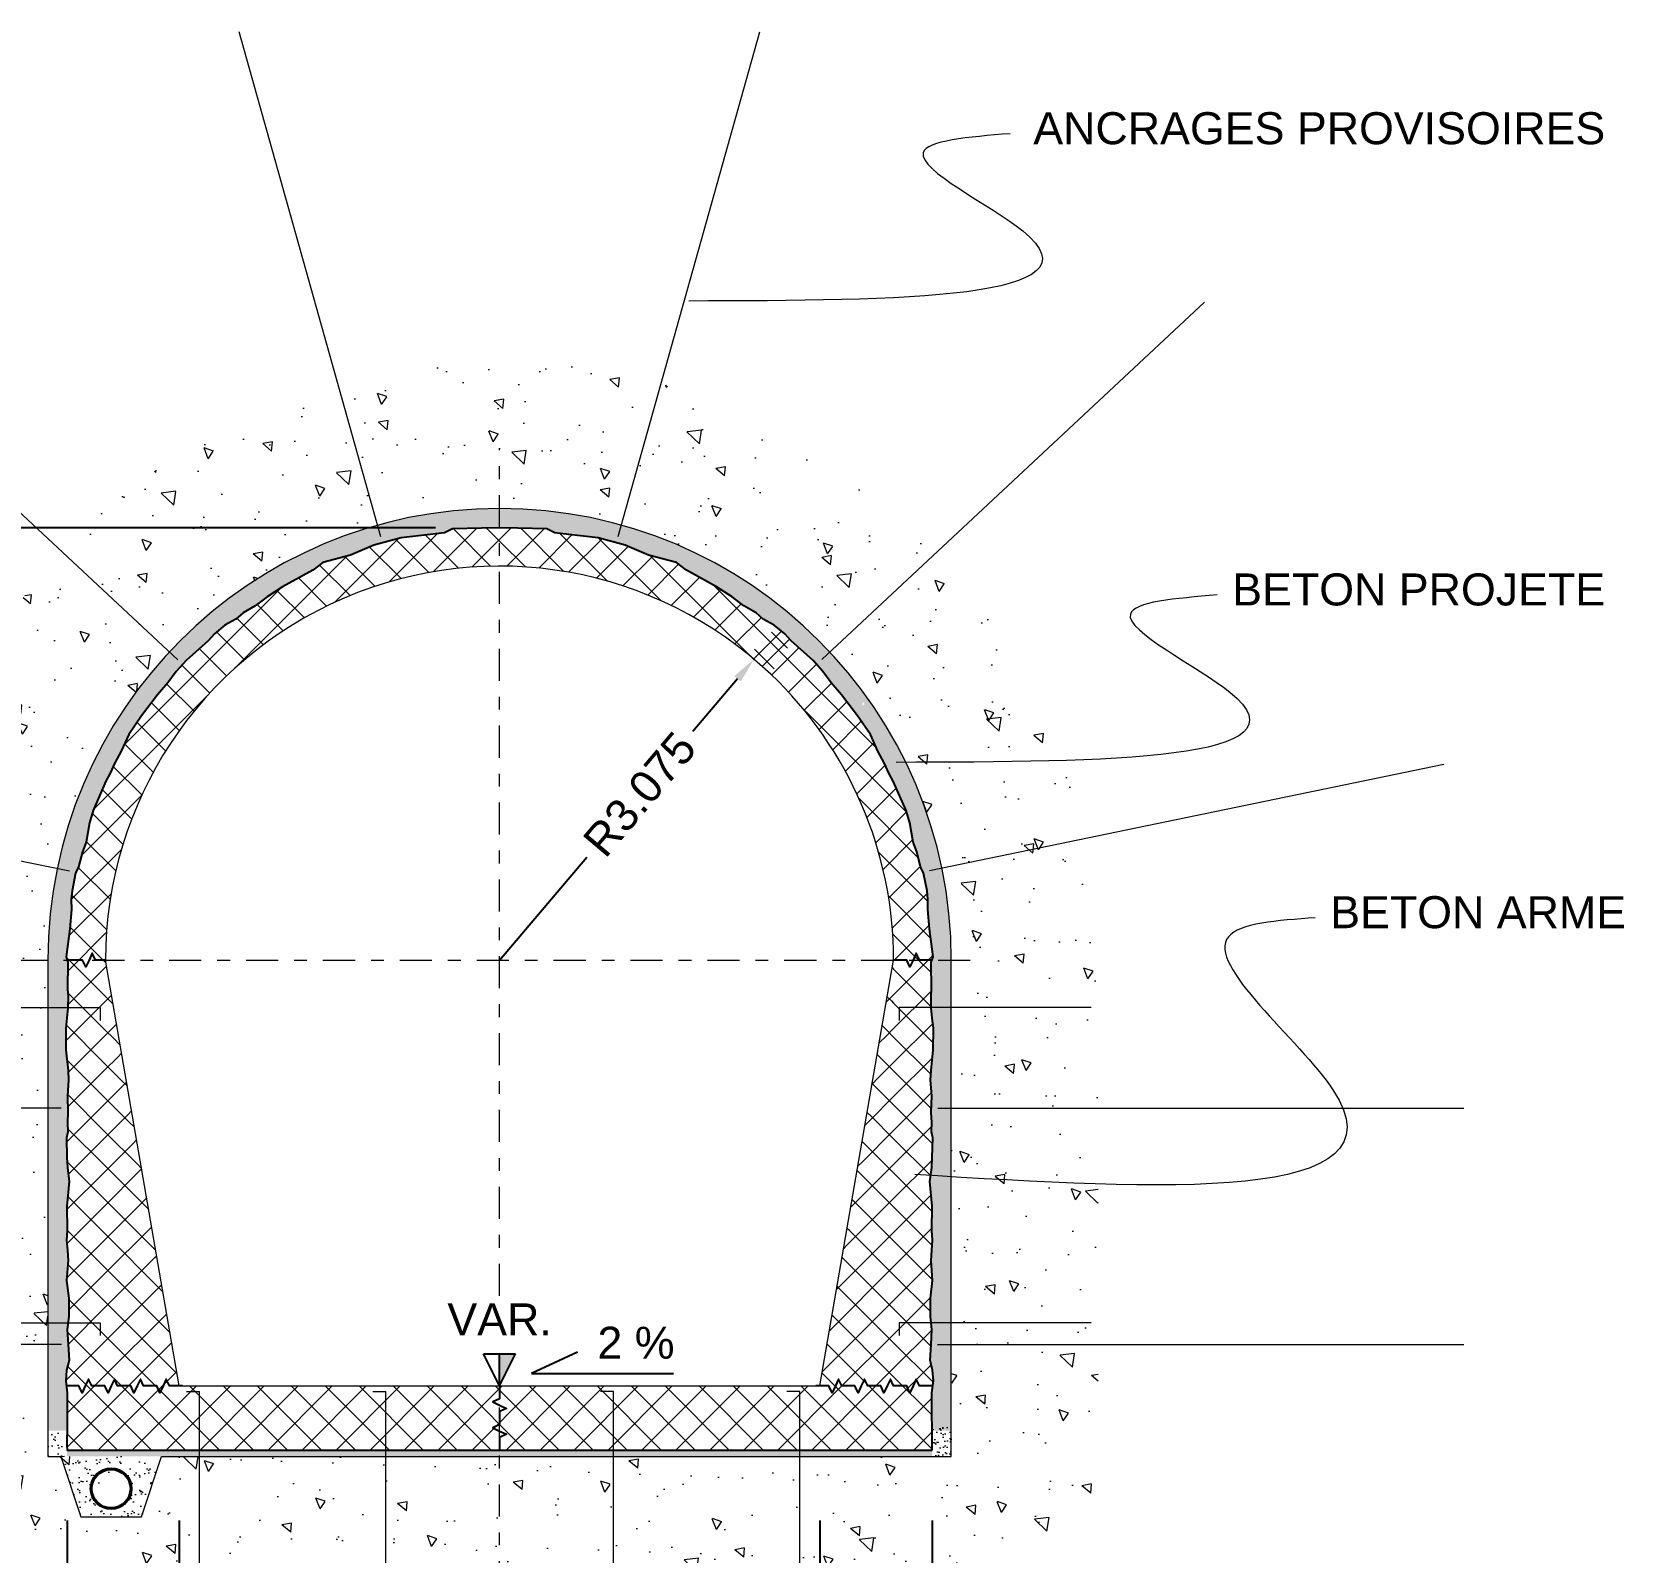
# Model space of a CAD drawing. Header units: millimetres. Extents: x -435 to 63517, y -392 to 109139.
# Drawn here: x 189.35 to 201.77, y 97.54 to 109.41 of the extents above; entities that cross this region are included whole.
import ezdxf
from ezdxf.enums import TextEntityAlignment as Align

# ---------------------------------------------------------------- set-up
doc = ezdxf.new("R2010")
doc.units = ezdxf.units.MM
doc.linetypes.add('TRATTOPUNTO2', pattern=[0.5, 0.25, -0.125, 0, -0.125])
for name, color, linetype in [('coordinate', 2, 'Continuous'), ('DIME', 6, 'Continuous'), ('LIN010CO', 2, 'Continuous'), ('LIN018CO', 6, 'Continuous'), ('LIN035CO', 1, 'Continuous'), ('LIN050CO', 3, 'Continuous'), ('TEXT035', 1, 'Continuous')]:
    doc.layers.add(name, color=color, linetype=linetype)
doc.styles.add('ARIAL', font='arial.ttf')
doc.linetypes.add('ROCK', pattern='A,0.25,-0.18,["<",Standard,S=0.18,R=90,X=0,Y=-0.09],0,["-",Standard,S=0.18,R=45,X=-0.111213,Y=-0.238491],0.25', length=0.68)
doc.dimstyles.new('100', dxfattribs={"dimtxt": 0.25, "dimasz": 0.2, "dimexe": 0, "dimexo": 0.5, "dimgap": 0.1, "dimtad": 1, "dimzin": 4, "dimdsep": 46, "dimtxsty": 'ARIAL', "dimblk1": 'LINE', "dimblk2": 'LINE', "dimsah": 1, "dimcen": 2.5, "dimclrd": 256, "dimclre": 256, "dimclrt": 1, "dimadec": 0, "dimazin": 0, "dimtfac": 1, "dimtmove": 2, "dimatfit": 3, "dimldrblk": 'LINE', "dimfxl": 1, "dimtvp": 1, "dimtolj": 1, "dimtzin": 0, "dimarcsym": 0})
pattern_1 = [(37.5, (-12468.80177, -21612.66032), (-0.00251973432, 0.07707295076), [0, -0.0608, 0, -0.068, 0, -0.065]), (7.5, (-12468.80177, -21612.66032), (0.0707910682, 0.1128858426), [0, -0.0328, 0, -0.0548, 0, -0.021]), (327.5, (-12468.85097, -21612.66032), (0.12456567447, 0.00022636214), [0, -0.02, 0, -0.072, 0, -0.094]), (317.5, (-12468.85097, -21612.66032), (0.1202450642, 0.0351070226), [0, -0.01, 0, -0.0472, 0, -0.054])]
pattern_2 = [(37.5, (-12468.80177, -21612.66032), (-0.0037796015, 0.11560942614), [0, -0.0912, 0, -0.102, 0, -0.0975]), (7.5, (-12468.80177, -21612.66032), (0.1061866023, 0.1693287639), [0, -0.0492, 0, -0.0822, 0, -0.0315]), (327.5, (-12468.87557, -21612.66032), (0.1868485117, 0.0003395432), [0, -0.03, 0, -0.108, 0, -0.141]), (317.5, (-12468.87557, -21612.66032), (0.1803675963, 0.0526605339), [0, -0.015, 0, -0.0708, 0, -0.081])]
pattern_3 = [(45, (888.78118, -700.9303), (-0.13258252, 0.13258252), []), (135, (888.78118, -700.9303), (-0.13258252, -0.13258252), [])]

# ---------------------------------------------------------------- blocks, each defined once
blk = doc.blocks.new('*D35')
at = {"layer": 'Defpoints', "color": 0, "linetype": 'Continuous', "transparency": 16777216}
for p in [(194.981, 104.508), (192.995, 102.16)]:
    blk.add_point(p, dxfattribs=at)
at = {"layer": 'LIN018CO', "linetype": 'Continuous', "lineweight": -2, "transparency": 16777216}
for p, q in [((194.852, 104.355), (194.504, 103.944)), ((192.995, 102.16), (193.675, 102.963))]:
    blk.add_line(p, q, dxfattribs=at)
at = {"layer": 'LIN018CO', "linetype": 'Continuous', "transparency": 16777216}
blk.add_solid([(194.826, 104.377), (194.877, 104.334), (194.981, 104.508)], dxfattribs=at)
at = {"layer": 'LIN018CO', "color": 1, "linetype": 'Continuous', "lineweight": 0, "transparency": 16777216, "insert": (194.089, 103.454), "char_height": 0.25, "attachment_point": 5, "rotation": 49.7838, "style": 'ARIAL'}
blk.add_mtext('\\A1;R3.075', dxfattribs=at)
blk = doc.blocks.new('LINE')
for p, q in [((-1.6, 0), (0.45, 0)), ((0, 0.45), (0, -0.45))]:
    blk.add_line(p, q)
at = {"color": 3}
blk.add_line((-0.318, -0.318), (0.318, 0.318), dxfattribs=at)
blk = doc.blocks.new('*D36')
at = {"layer": 'Defpoints', "color": 0, "linetype": 'Continuous', "transparency": 16777216}
for p in [(195.495, 98.285), (196.371, 98.284), (195.495, 96.407)]:
    blk.add_point(p, dxfattribs=at)
at = {"layer": 'DIME', "linetype": 'Continuous', "lineweight": -2, "transparency": 16777216}
for p, q in [((195.495, 97.785), (195.495, 96.407)), ((196.371, 97.784), (196.371, 96.407)), ((196.171, 96.407), (195.695, 96.407))]:
    blk.add_line(p, q, dxfattribs=at)
at = {"layer": 'DIME', "linetype": 'Continuous', "lineweight": -2, "transparency": 16777216, "xscale": 0.2, "yscale": 0.2, "zscale": 0.2, "rotation": 180}
blk.add_blockref('LINE', (195.495, 96.407), dxfattribs=at)
at = {"layer": 'DIME', "linetype": 'Continuous', "lineweight": -2, "transparency": 16777216, "xscale": 0.2, "yscale": 0.2, "zscale": 0.2}
blk.add_blockref('LINE', (196.371, 96.407), dxfattribs=at)
at = {"layer": 'DIME', "color": 1, "linetype": 'Continuous', "lineweight": 0, "transparency": 16777216, "insert": (195.951, 96.635), "char_height": 0.25, "attachment_point": 5, "style": 'ARIAL'}
blk.add_mtext('\\A1;0.88', dxfattribs=at)
blk = doc.blocks.new('*D37')
at = {"layer": 'Defpoints', "color": 0, "linetype": 'Continuous', "transparency": 16777216}
for p in [(189.62, 98.285), (190.495, 98.285), (190.495, 96.407)]:
    blk.add_point(p, dxfattribs=at)
at = {"layer": 'DIME', "linetype": 'Continuous', "lineweight": -2, "transparency": 16777216}
for p, q in [((189.62, 97.785), (189.62, 96.407)), ((190.495, 97.785), (190.495, 96.407)), ((189.82, 96.407), (190.295, 96.407))]:
    blk.add_line(p, q, dxfattribs=at)
at = {"layer": 'DIME', "linetype": 'Continuous', "lineweight": -2, "transparency": 16777216, "xscale": 0.2, "yscale": 0.2, "zscale": 0.2, "rotation": 180}
blk.add_blockref('LINE', (189.62, 96.407), dxfattribs=at)
at = {"layer": 'DIME', "linetype": 'Continuous', "lineweight": -2, "transparency": 16777216, "xscale": 0.2, "yscale": 0.2, "zscale": 0.2}
blk.add_blockref('LINE', (190.495, 96.407), dxfattribs=at)
at = {"layer": 'DIME', "color": 1, "linetype": 'Continuous', "lineweight": 0, "transparency": 16777216, "insert": (190.065, 96.635), "char_height": 0.25, "attachment_point": 5, "style": 'ARIAL'}
blk.add_mtext('\\A1;0.88', dxfattribs=at)
blk = doc.blocks.new('*D38')
at = {"layer": 'Defpoints', "color": 0, "linetype": 'Continuous', "transparency": 16777216}
for p in [(189.62, 98.285), (196.37, 98.135), (196.37, 95.786)]:
    blk.add_point(p, dxfattribs=at)
at = {"layer": 'DIME', "linetype": 'Continuous', "lineweight": -2, "transparency": 16777216}
for p, q in [((189.62, 97.785), (189.62, 95.786)), ((196.37, 97.635), (196.37, 95.786)), ((189.82, 95.786), (196.17, 95.786))]:
    blk.add_line(p, q, dxfattribs=at)
at = {"layer": 'DIME', "linetype": 'Continuous', "lineweight": -2, "transparency": 16777216, "xscale": 0.2, "yscale": 0.2, "zscale": 0.2, "rotation": 180}
blk.add_blockref('LINE', (189.62, 95.786), dxfattribs=at)
at = {"layer": 'DIME', "linetype": 'Continuous', "lineweight": -2, "transparency": 16777216, "xscale": 0.2, "yscale": 0.2, "zscale": 0.2}
blk.add_blockref('LINE', (196.37, 95.786), dxfattribs=at)
at = {"layer": 'DIME', "color": 1, "linetype": 'Continuous', "lineweight": 0, "transparency": 16777216, "insert": (192.995, 96.014), "char_height": 0.25, "attachment_point": 5, "style": 'ARIAL'}
blk.add_mtext('\\A1;6.75', dxfattribs=at)
blk = doc.blocks.new('*D39')
at = {"layer": 'Defpoints', "color": 0, "linetype": 'Continuous', "transparency": 16777216}
for p in [(190.495, 98.285), (195.495, 98.285), (195.495, 96.407)]:
    blk.add_point(p, dxfattribs=at)
at = {"layer": 'DIME', "linetype": 'Continuous', "lineweight": -2, "transparency": 16777216}
for p, q in [((190.495, 97.785), (190.495, 96.407)), ((195.495, 97.785), (195.495, 96.407)), ((190.695, 96.407), (195.295, 96.407))]:
    blk.add_line(p, q, dxfattribs=at)
at = {"layer": 'DIME', "linetype": 'Continuous', "lineweight": -2, "transparency": 16777216, "xscale": 0.2, "yscale": 0.2, "zscale": 0.2, "rotation": 180}
blk.add_blockref('LINE', (190.495, 96.407), dxfattribs=at)
at = {"layer": 'DIME', "linetype": 'Continuous', "lineweight": -2, "transparency": 16777216, "xscale": 0.2, "yscale": 0.2, "zscale": 0.2}
blk.add_blockref('LINE', (195.495, 96.407), dxfattribs=at)
at = {"layer": 'DIME', "color": 1, "linetype": 'Continuous', "lineweight": 0, "transparency": 16777216, "insert": (192.995, 96.635), "char_height": 0.25, "attachment_point": 5, "style": 'ARIAL'}
blk.add_mtext('\\A1;5.00', dxfattribs=at)
blk = doc.blocks.new('LIVELLI1')
at = {"layer": 'LIN018CO'}
blk.add_solid([(0, 0.25), (0, 0), (0.125, 0.25)], dxfattribs=at)
at = {"layer": 'LIN035CO'}
for p, q in [((-0.125, 0.25), (0.125, 0.25)), ((0, 0), (-0.125, 0.25)), ((0, 0), (0, 0.25)), ((0, 0), (0.125, 0.25))]:
    blk.add_line(p, q, dxfattribs=at)
at = {"layer": 'TEXT035', "style": 'ARIAL'}
blk.add_attdef('VALORE', text='', height=0.25, dxfattribs=at).set_placement((0, 0.395), align=Align.CENTER)
blk = doc.blocks.new('*D41')
at = {"layer": 'Defpoints', "color": 0, "transparency": 16777216}
for p in [(187.518, 98.835), (189.47, 98.835), (189.47, 98.335)]:
    blk.add_point(p, dxfattribs=at)
at = {"layer": 'DIME', "lineweight": -2, "transparency": 16777216}
for p, q in [((187.518, 99.035), (187.518, 99.235)), ((188.97, 98.835), (187.518, 98.835)), ((187.518, 98.335), (187.518, 98.835)), ((188.97, 98.335), (187.518, 98.335)), ((187.518, 98.135), (187.518, 97.935))]:
    blk.add_line(p, q, dxfattribs=at)
at = {"layer": 'DIME', "lineweight": -2, "transparency": 16777216, "xscale": 0.2, "yscale": 0.2, "zscale": 0.2}
for p, rotation in [((187.518, 98.835), 270), ((187.518, 98.335), 90)]:
    blk.add_blockref('LINE', p, dxfattribs=dict(at, rotation=rotation))
at = {"layer": 'DIME', "color": 1, "lineweight": 0, "transparency": 16777216, "insert": (187.241, 97.872), "char_height": 0.25, "attachment_point": 5, "rotation": 90, "style": 'ARIAL'}
blk.add_mtext('\\A1;0.50', dxfattribs=at)
blk = doc.blocks.new('*D42')
at = {"layer": 'Defpoints', "color": 0, "linetype": 'Continuous', "transparency": 16777216}
for p in [(187.518, 102.16), (189.217, 102.16), (189.47, 98.835)]:
    blk.add_point(p, dxfattribs=at)
at = {"layer": 'DIME', "linetype": 'Continuous', "lineweight": -2, "transparency": 16777216}
for p, q in [((188.717, 102.16), (187.518, 102.16)), ((187.518, 99.035), (187.518, 101.96)), ((188.97, 98.835), (187.518, 98.835))]:
    blk.add_line(p, q, dxfattribs=at)
at = {"layer": 'DIME', "linetype": 'Continuous', "lineweight": -2, "transparency": 16777216, "xscale": 0.2, "yscale": 0.2, "zscale": 0.2}
for p, rotation in [((187.518, 102.16), 90), ((187.518, 98.835), 270)]:
    blk.add_blockref('LINE', p, dxfattribs=dict(at, rotation=rotation))
at = {"layer": 'DIME', "color": 1, "linetype": 'Continuous', "lineweight": 0, "transparency": 16777216, "insert": (187.291, 100.497), "char_height": 0.25, "attachment_point": 5, "rotation": 90, "style": 'ARIAL'}
blk.add_mtext('\\A1;3.32', dxfattribs=at)
blk = doc.blocks.new('*D43')
at = {"layer": 'Defpoints', "color": 0, "linetype": 'Continuous', "transparency": 16777216}
for p in [(187.518, 105.535), (192.995, 105.535), (189.217, 102.16)]:
    blk.add_point(p, dxfattribs=at)
at = {"layer": 'DIME', "linetype": 'Continuous', "lineweight": -2, "transparency": 16777216}
for p, q in [((192.495, 105.535), (187.518, 105.535)), ((187.518, 102.36), (187.518, 105.335)), ((188.717, 102.16), (187.518, 102.16))]:
    blk.add_line(p, q, dxfattribs=at)
at = {"layer": 'DIME', "linetype": 'Continuous', "lineweight": -2, "transparency": 16777216, "xscale": 0.2, "yscale": 0.2, "zscale": 0.2}
for p, rotation in [((187.518, 105.535), 90), ((187.518, 102.16), 270)]:
    blk.add_blockref('LINE', p, dxfattribs=dict(at, rotation=rotation))
at = {"layer": 'DIME', "color": 1, "linetype": 'Continuous', "lineweight": 0, "transparency": 16777216, "insert": (187.291, 103.847), "char_height": 0.25, "attachment_point": 5, "rotation": 90, "style": 'ARIAL'}
blk.add_mtext('\\A1;3.38', dxfattribs=at)
blk = doc.blocks.new('*D44')
at = {"layer": 'Defpoints', "color": 0, "linetype": 'Continuous', "transparency": 16777216}
for p in [(186.922, 105.535), (192.995, 105.535), (189.47, 98.335)]:
    blk.add_point(p, dxfattribs=at)
at = {"layer": 'DIME', "linetype": 'Continuous', "lineweight": -2, "transparency": 16777216}
for p, q in [((192.495, 105.535), (186.922, 105.535)), ((186.922, 98.535), (186.922, 105.335)), ((188.97, 98.335), (186.922, 98.335))]:
    blk.add_line(p, q, dxfattribs=at)
at = {"layer": 'DIME', "linetype": 'Continuous', "lineweight": -2, "transparency": 16777216, "xscale": 0.2, "yscale": 0.2, "zscale": 0.2}
for p, rotation in [((186.922, 105.535), 90), ((186.922, 98.335), 270)]:
    blk.add_blockref('LINE', p, dxfattribs=dict(at, rotation=rotation))
at = {"layer": 'DIME', "color": 1, "linetype": 'Continuous', "lineweight": 0, "transparency": 16777216, "insert": (186.695, 101.935), "char_height": 0.25, "attachment_point": 5, "rotation": 90, "style": 'ARIAL'}
blk.add_mtext('\\A1;7.20', dxfattribs=at)

msp = doc.modelspace()

# ---------------------------------------------------------------- hatches: boundary and pattern name
at = {"layer": 'LIN010CO', "linetype": 'Continuous', "lineweight": 0}
h = msp.add_hatch(dxfattribs=at)
h.set_pattern_fill('AR-CONC', color=256, scale=0.12, style=0)
h.set_pattern_definition([(140, (888.7812, -700.9303), (0.07530256, 0.8607122), [0.09, -0.99]), (85, (888.7812, -700.9303), (-0.90263056, -0.1665016), [0.072, -0.792]), (190.4514, (888.78745, -700.8586), (-0.82732745, 0.69421126), [0.0764882, -0.8413705]), (136.1842, (888.5412, -700.9303), (0.1986228, 1.2806893), [0.135, -1.485]), (186.6356, (888.5577, -700.8236), (-1.1689414, 1.1215952), [0.1147323, -1.2620556]), (81.1842, (888.5412, -700.9303), (-1.1689423, 1.1215943), [0.108, -1.188]), (111, (888.6012, -700.8103), (0.48314267, 0.71628846), [0.09, -0.99]), (56, (888.6012, -700.8103), (-0.87018005, 0.2919784), [0.072, -0.792]), (161.4514, (888.6414, -700.7506), (-0.3870366, 1.00826715), [0.0764882, -0.8413705]), (127.5, (888.78118, -700.9303), (-0.399472625, 0.01459183), [0, -0.7824, 0, -0.804, 0, -0.795]), (97.5, (888.78118, -700.9303), (-0.47329405, 0.31568344), [0, -0.4584, 0, -0.7644, 0, -0.303]), (57.5, (888.78118, -701.1979), (0.02706585, 0.64058692), [0, -0.3, 0, -0.936, 0, -1.242]), (47.5, (888.7812, -701.3179), (-0.12012598, 0.6998234), [0, -0.39, 0, -0.6216, 0, -0.882])])
h.paths.add_polyline_path([(194.25586, 106.65687), (193.94675, 105.55415, -0.13750613), (195.57236, 104.56508), (196.40961, 105.34646, 0.13750613)])
h.paths.add_polyline_path([(194.25586, 106.65687, 0.13750613), (191.73479, 106.65687), (192.0439, 105.55415, -0.13750613), (193.94675, 105.55415)])
h.paths.add_polyline_path([(191.73479, 106.65687, 0.13750613), (189.58104, 105.34646), (190.41829, 104.56508, -0.13750613), (192.0439, 105.55415)])
h.paths.add_polyline_path([(190.41829, 104.56508), (189.58104, 105.34646, 0.13750613), (188.42222, 103.1075), (189.54364, 102.87515, -0.13750613)])
h.paths.add_polyline_path([(189.54364, 102.87515), (188.42222, 103.1075, 0.0511206), (188.32509, 102.15998), (188.32509, 101.00474), (189.47032, 101.00474), (189.47032, 102.15998, -0.0511206)])
h.paths.add_polyline_path([(189.47032, 101.00474), (188.32509, 101.00474), (188.32509, 99.15998), (189.47032, 99.15998)])
h.paths.add_polyline_path([(197.66556, 99.15998), (196.52032, 99.15998), (196.52032, 98.28498), (189.47032, 98.28498), (189.47032, 99.15998), (188.32509, 99.15998), (188.32509, 97.33974), (197.66556, 97.33974)])
edge = h.paths.add_edge_path()
edge.add_spline(control_points=[(197.66556, 100.4116), (197.30353, 100.42253), (196.91454, 100.44436), (196.52032, 100.46829)], knot_values=[23.1175312, 23.1175312, 23.1175312, 23.1175312, 26.52939412, 26.52939412, 26.52939412, 26.52939412], degree=3, periodic=0)
edge.add_line((196.52032, 100.46829), (196.52032, 99.15998))
edge.add_line((196.52032, 99.15998), (197.66556, 99.15998))
edge.add_line((197.66556, 99.15998), (197.66556, 100.4116))
edge = h.paths.add_edge_path()
edge.add_line((197.66556, 101.00474), (196.52032, 101.00474))
edge.add_line((196.52032, 101.00474), (196.52032, 100.46829))
edge.add_spline(control_points=[(196.52032, 100.46829), (196.91454, 100.44436), (197.30353, 100.42253), (197.66556, 100.4116)], knot_values=[23.1175312, 23.1175312, 23.1175312, 23.1175312, 26.52939412, 26.52939412, 26.52939412, 26.52939412], degree=3, periodic=0)
edge.add_line((197.66556, 100.4116), (197.66556, 101.00474))
h.paths.add_polyline_path([(197.66556, 102.15998, 0.0511206), (197.56843, 103.1075), (196.44701, 102.87515, -0.0511206), (196.52032, 102.15998), (196.52032, 101.00474), (197.66556, 101.00474)])
edge = h.paths.add_edge_path()
edge.add_spline(control_points=[(197.39804, 103.7179), (197.01659, 103.70616), (196.59173, 103.70449), (196.16448, 103.70338)], knot_values=[18.0417591, 18.0417591, 18.0417591, 18.0417591, 21.51536458, 21.51536458, 21.51536458, 21.51536458], degree=3, periodic=0)
edge.add_arc((192.99532, 102.15998), 3.525, 11.705788, 25.966486, ccw=False)
edge.add_line((196.44701, 102.87515), (197.56843, 103.1075))
edge.add_arc((192.99532, 102.15998), 4.67023, 11.705788, 19.486581)
edge = h.paths.add_edge_path()
edge.add_line((196.40961, 105.34646), (195.57236, 104.56508))
edge.add_arc((192.99532, 102.15998), 3.525, 25.966486, 43.023473, ccw=False)
edge.add_spline(control_points=[(196.16448, 103.70338), (196.59173, 103.70449), (197.01659, 103.70616), (197.39804, 103.7179)], knot_values=[18.0417591, 18.0417591, 18.0417591, 18.0417591, 21.51536458, 21.51536458, 21.51536458, 21.51536458], degree=3, periodic=0)
edge.add_arc((192.99532, 102.15998), 4.67023, 19.486581, 43.023473)
at = {"layer": 'LIN010CO', "lineweight": 0}
h = msp.add_hatch(dxfattribs=at)
h.set_pattern_fill('AR-SAND', color=256, scale=0.04, style=0)
h.set_pattern_definition(pattern_1)
h.paths.add_polyline_path([(189.52865, 99.15283), (189.52828, 99.15998), (189.47032, 99.15998), (189.47032, 98.48498), (189.52032, 98.48498), (189.52242, 98.77557), (189.50993, 98.87235), (189.51806, 98.97396), (189.53597, 99.04557)])
h.paths.add_polyline_path([(189.52799, 99.81371), (189.5229, 99.88746), (189.51612, 99.97225), (189.5224, 100.05075), (189.51944, 100.24311), (189.53634, 100.42894), (189.52287, 100.53128), (189.51963, 100.61557), (189.51491, 100.78253), (189.52583, 100.82806), (189.52276, 100.89104), (189.5266, 100.97154), (189.52562, 101.00474), (189.47032, 101.00474), (189.47032, 99.15998), (189.52828, 99.15998), (189.52203, 99.27868), (189.53428, 99.3828), (189.53428, 99.5146), (189.51585, 99.6559)])
h.paths.add_polyline_path([(189.53208, 101.22447), (189.52896, 101.28997), (189.51173, 101.45263), (189.50965, 101.63359), (189.52002, 101.71647), (189.52683, 101.79147), (189.52848, 101.87552), (189.52477, 101.92929), (189.52652, 102.12637), (189.51532, 102.15998), (189.47032, 102.15998), (189.47032, 101.00474), (189.52562, 101.00474), (189.52277, 101.10162)])
h.paths.add_polyline_path([(189.55292, 102.63918), (189.56018, 102.71419), (189.59086, 102.86536), (189.54364, 102.87515, 0.0511206), (189.47032, 102.15998), (189.51532, 102.15998), (189.51026, 102.17515), (189.54265, 102.41484), (189.55483, 102.55741)])
h.paths.add_polyline_path([(189.72934, 103.36252), (189.83465, 103.60198), (189.86829, 103.66178), (189.90358, 103.74349), (189.95323, 103.83515), (190.01492, 103.97044), (190.12057, 104.12372), (190.24967, 104.29192), (190.32922, 104.38441), (190.39388, 104.47377), (190.44922, 104.5362), (190.41829, 104.56508, 0.13750613), (189.54364, 102.87515), (189.59006, 102.86553), (189.61568, 102.92103), (189.64468, 103.0352), (189.67261, 103.10678), (189.69784, 103.25455)], flags=16)
h.paths.add_polyline_path([(190.93582, 104.95258), (191.03333, 105.00718), (191.12374, 105.0777), (191.2506, 105.15953), (191.48232, 105.28641), (191.57073, 105.3544), (191.79982, 105.41371), (191.98194, 105.49256), (192.05566, 105.51217), (192.0439, 105.55415, 0.13750613), (190.41829, 104.56508), (190.44922, 104.5362), (190.47778, 104.56842), (190.65036, 104.72391), (190.70077, 104.77819), (190.79468, 104.858), (190.88013, 104.90433)], flags=16)
h.paths.add_polyline_path([(192.99532, 105.68498, 0.06843111), (192.0439, 105.55415), (192.05566, 105.51217), (192.20822, 105.55275), (192.4421, 105.58026), (192.53654, 105.59235), (192.60386, 105.6239), (192.84936, 105.6303), (192.99532, 105.63498)])
h.paths.add_polyline_path([(192.99532, 105.68498), (192.99532, 105.63498), (193.14129, 105.6303), (193.38679, 105.6239), (193.45411, 105.59235), (193.54855, 105.58026), (193.78243, 105.55275), (193.93499, 105.51217), (193.94675, 105.55415, 0.06843111)])
h.paths.add_polyline_path([(193.94675, 105.55415), (193.93499, 105.51217), (194.00871, 105.49256), (194.19083, 105.41371), (194.41992, 105.3544), (194.50833, 105.28641), (194.74005, 105.15953), (194.8669, 105.0777), (194.95732, 105.00718), (195.05483, 104.95258), (195.11052, 104.90433), (195.19597, 104.858), (195.28988, 104.77819), (195.34029, 104.72391), (195.51287, 104.56842), (195.54143, 104.5362), (195.57236, 104.56508, 0.13750613)], flags=17)
h.paths.add_polyline_path([(195.57236, 104.56508), (195.54143, 104.5362), (195.59677, 104.47377), (195.66142, 104.38441), (195.74098, 104.29192), (195.84319, 104.15875), (195.87693, 104.19024, 0.03429414)], flags=17)
h.paths.add_polyline_path([(195.87693, 104.19024), (195.84319, 104.15875), (195.87008, 104.12372), (195.97573, 103.97044), (196.03741, 103.83515), (196.08707, 103.74349), (196.12236, 103.66178), (196.156, 103.60198), (196.26131, 103.36252), (196.2928, 103.25455), (196.31804, 103.10678), (196.34597, 103.0352), (196.37497, 102.92103), (196.3991, 102.86877), (196.39979, 102.86536), (196.44701, 102.87515, 0.10272756)], flags=17)
h.paths.add_polyline_path([(196.44701, 102.87515), (196.39979, 102.86536), (196.43047, 102.71419), (196.43772, 102.63918), (196.43582, 102.55741), (196.44799, 102.41484), (196.48039, 102.17515), (196.47533, 102.15998), (196.52032, 102.15998, 0.0511206)])
h.paths.add_polyline_path([(196.52032, 102.15998), (196.47533, 102.15998), (196.46412, 102.12637), (196.46588, 101.92929), (196.46217, 101.87552), (196.46382, 101.79147), (196.47063, 101.71647), (196.481, 101.63359), (196.47892, 101.45263), (196.46169, 101.28997), (196.45857, 101.22447), (196.46788, 101.10162), (196.46503, 101.00474), (196.52032, 101.00474)])
h.paths.add_polyline_path([(196.52032, 101.00474), (196.46503, 101.00474), (196.46405, 100.97154), (196.46789, 100.89104), (196.46481, 100.82806), (196.47574, 100.78253), (196.47102, 100.61557), (196.46778, 100.53128), (196.45431, 100.42894), (196.47121, 100.24311), (196.46825, 100.05075), (196.47453, 99.97225), (196.46775, 99.88746), (196.46266, 99.81371), (196.4748, 99.6559), (196.45637, 99.5146), (196.45637, 99.3828), (196.46862, 99.27868), (196.46237, 99.15998), (196.52032, 99.15998)])
h.paths.add_polyline_path([(196.52032, 99.15998), (196.46237, 99.15998), (196.462, 99.15283), (196.45468, 99.04557), (196.47259, 98.97396), (196.48072, 98.87235), (196.46823, 98.77557), (196.47033, 98.48498), (196.52032, 98.48498)])
h.paths.add_polyline_path([(196.48072, 98.87235), (196.47259, 98.97396), (196.45468, 99.04557), (196.462, 99.15283), (196.46862, 99.27868), (196.45637, 99.3828), (196.45637, 99.5146), (196.4748, 99.6559), (196.46266, 99.81371), (196.46775, 99.88746), (196.47453, 99.97225), (196.46825, 100.05075), (196.47121, 100.24311), (196.45431, 100.42894), (196.46778, 100.53128), (196.47102, 100.61557), (196.47574, 100.78253), (196.46481, 100.82806), (196.46789, 100.89104), (196.46405, 100.97154), (196.46788, 101.10162), (196.45857, 101.22447), (196.46169, 101.28997), (196.47892, 101.45263), (196.481, 101.63359), (196.47063, 101.71647), (196.46382, 101.79147), (196.46217, 101.87552), (196.46588, 101.92929), (196.46412, 102.12637), (196.47533, 102.15998), (196.3703, 102.15998), (196.36434, 102.14211), (196.36621, 101.93228), (196.36246, 101.87797), (196.36427, 101.78598), (196.37156, 101.70578), (196.38129, 101.62796), (196.37934, 101.45846), (196.3623, 101.29759), (196.35875, 101.22307), (196.36813, 101.09931), (196.36435, 100.97063), (196.36813, 100.8911), (196.3646, 100.81868), (196.37577, 100.77213), (196.37144, 100.6189), (196.3684, 100.53971), (196.35408, 100.43095), (196.3715, 100.23935), (196.36855, 100.04753), (196.37458, 99.97225), (196.36838, 99.89486), (196.36276, 99.81331), (196.37467, 99.65855), (196.35673, 99.52107), (196.35673, 99.37696), (196.36868, 99.27545), (196.36254, 99.15884), (196.3542, 99.03666), (196.37393, 98.95779), (196.38057, 98.87478), (196.36854, 98.78162), (196.37069, 98.48498), (196.47033, 98.48498), (196.46823, 98.77557)])
h.paths.add_polyline_path([(196.43772, 102.63918), (196.43047, 102.71419), (196.3991, 102.86877), (196.37497, 102.92103), (196.34597, 103.0352), (196.31804, 103.10678), (196.2928, 103.25455), (196.26131, 103.36252), (196.156, 103.60198), (196.12236, 103.66178), (196.08707, 103.74349), (196.03741, 103.83515), (195.97573, 103.97044), (195.87008, 104.12372), (195.84319, 104.15875), (195.82802, 104.14458), (195.82914, 104.17706), (195.74098, 104.29192), (195.66142, 104.38441), (195.59677, 104.47377), (195.51287, 104.56842), (195.34029, 104.72391), (195.28988, 104.77819), (195.19597, 104.858), (195.11052, 104.90433), (195.05483, 104.95258), (194.95732, 105.00718), (194.8669, 105.0777), (194.74005, 105.15953), (194.50833, 105.28641), (194.41992, 105.3544), (194.19083, 105.41371), (194.00871, 105.49256), (193.78243, 105.55275), (193.54855, 105.58026), (193.45411, 105.59235), (193.38679, 105.6239), (193.14129, 105.6303), (192.99532, 105.63498), (192.99532, 105.53498), (193.1372, 105.53074), (193.36337, 105.52484), (193.42597, 105.4955), (193.53641, 105.48137), (193.76371, 105.45463), (193.97593, 105.39818), (194.15836, 105.3192), (194.37528, 105.26304), (194.4537, 105.20272), (194.68905, 105.07386), (194.80915, 104.99639), (194.90202, 104.92395), (194.99727, 104.87062), (195.05348, 104.82191), (195.13936, 104.77536), (195.22087, 104.70608), (195.2703, 104.65285), (195.44202, 104.49814), (195.51894, 104.41137), (195.58315, 104.32261), (195.66363, 104.22905), (195.78949, 104.06507), (195.88871, 103.92112), (195.94818, 103.7907), (195.99736, 103.69992), (196.03296, 103.61748), (196.06676, 103.55739), (196.16748, 103.32837), (196.19555, 103.23214), (196.22153, 103.08), (196.25092, 103.00471), (196.28066, 102.88761), (196.30376, 102.83756), (196.33179, 102.69944), (196.33798, 102.63553), (196.33609, 102.55432), (196.34893, 102.40392), (196.37855, 102.18473), (196.3703, 102.15998), (196.47533, 102.15998), (196.48039, 102.17515), (196.44799, 102.41484), (196.43582, 102.55741)])
h.paths.add_polyline_path([(192.99532, 105.63498), (192.84936, 105.6303), (192.60386, 105.6239), (192.53654, 105.59235), (192.4421, 105.58026), (192.20822, 105.55275), (191.98194, 105.49256), (191.79982, 105.41371), (191.57073, 105.3544), (191.48232, 105.28641), (191.2506, 105.15953), (191.12374, 105.0777), (191.03333, 105.00718), (190.93582, 104.95258), (190.88013, 104.90433), (190.79468, 104.858), (190.70077, 104.77819), (190.65036, 104.72391), (190.47778, 104.56842), (190.39388, 104.47377), (190.32922, 104.38441), (190.24967, 104.29192), (190.12057, 104.12372), (190.01492, 103.97044), (189.95323, 103.83515), (189.90358, 103.74349), (189.86829, 103.66178), (189.83465, 103.60198), (189.72934, 103.36252), (189.69784, 103.25455), (189.67261, 103.10678), (189.64468, 103.0352), (189.61568, 102.92103), (189.59155, 102.86877), (189.56018, 102.71419), (189.55292, 102.63918), (189.55483, 102.55741), (189.54265, 102.41484), (189.51026, 102.17515), (189.51532, 102.15998), (189.62035, 102.15998), (189.6121, 102.18473), (189.64172, 102.40392), (189.65456, 102.55432), (189.65267, 102.63553), (189.65886, 102.69944), (189.68689, 102.83756), (189.70999, 102.88761), (189.73973, 103.00471), (189.76912, 103.08), (189.7951, 103.23214), (189.82317, 103.32837), (189.92389, 103.55739), (189.95769, 103.61748), (189.99329, 103.69992), (190.04247, 103.7907), (190.10194, 103.92112), (190.20116, 104.06507), (190.32702, 104.22905), (190.40749, 104.32261), (190.47171, 104.41137), (190.54863, 104.49814), (190.72035, 104.65285), (190.76978, 104.70608), (190.85129, 104.77536), (190.93717, 104.82191), (190.99337, 104.87062), (191.08862, 104.92395), (191.1815, 104.99639), (191.3016, 105.07386), (191.53695, 105.20272), (191.61537, 105.26304), (191.83229, 105.3192), (192.01472, 105.39818), (192.22694, 105.45463), (192.45424, 105.48137), (192.56468, 105.4955), (192.62728, 105.52484), (192.85345, 105.53074), (192.99532, 105.53498)])
h.paths.add_polyline_path([(189.60936, 101.62796), (189.61909, 101.70578), (189.62638, 101.78598), (189.62819, 101.87797), (189.62444, 101.93228), (189.62631, 102.14211), (189.62035, 102.15998), (189.51532, 102.15998), (189.52652, 102.12637), (189.52477, 101.92929), (189.52848, 101.87552), (189.52683, 101.79147), (189.52002, 101.71647), (189.50965, 101.63359), (189.51173, 101.45263), (189.52896, 101.28997), (189.53208, 101.22447), (189.52277, 101.10162), (189.5266, 100.97154), (189.52276, 100.89104), (189.52583, 100.82806), (189.51491, 100.78253), (189.51963, 100.61557), (189.52287, 100.53128), (189.53634, 100.42894), (189.51944, 100.24311), (189.5224, 100.05075), (189.51612, 99.97225), (189.5229, 99.88746), (189.52799, 99.81371), (189.51585, 99.6559), (189.53428, 99.5146), (189.53428, 99.3828), (189.52203, 99.27868), (189.52865, 99.15283), (189.53597, 99.04557), (189.51806, 98.97396), (189.50993, 98.87235), (189.52242, 98.77557), (189.52032, 98.48498), (189.61996, 98.48498), (189.6221, 98.78162), (189.61008, 98.87478), (189.61672, 98.95779), (189.63644, 99.03666), (189.62811, 99.15884), (189.62197, 99.27545), (189.63392, 99.37696), (189.63392, 99.52107), (189.61598, 99.65855), (189.62789, 99.81331), (189.62227, 99.89486), (189.61607, 99.97225), (189.6221, 100.04753), (189.61915, 100.23935), (189.63657, 100.43095), (189.62225, 100.53971), (189.61921, 100.6189), (189.61488, 100.77213), (189.62605, 100.81868), (189.62251, 100.8911), (189.6263, 100.97063), (189.62252, 101.09931), (189.6319, 101.22307), (189.62835, 101.29759), (189.61131, 101.45846)])
h = msp.add_hatch(dxfattribs=at)
h.set_pattern_fill('ANSI37', color=256, scale=1.5, angle=270, style=0)
h.set_pattern_definition(pattern_3)
h.paths.add_polyline_path([(189.92032, 102.15998), (189.62035, 102.15998), (189.62631, 102.14211), (189.62444, 101.93228), (189.62819, 101.87797), (189.62638, 101.78598), (189.61909, 101.70578), (189.60936, 101.62796), (189.61131, 101.45846), (189.62835, 101.29759), (189.6319, 101.22307), (189.62252, 101.09931), (189.6263, 100.97063), (189.62251, 100.8911), (189.62605, 100.81868), (189.61488, 100.77213), (189.61921, 100.6189), (189.62225, 100.53971), (189.63657, 100.43095), (189.61915, 100.23935), (189.6221, 100.04753), (189.61607, 99.97225), (189.62227, 99.89486), (189.62789, 99.81331), (189.61598, 99.65855), (189.63392, 99.52107), (189.63392, 99.37696), (189.62197, 99.27545), (189.62811, 99.15884), (189.63644, 99.03666), (189.61672, 98.95779), (189.61008, 98.87478), (189.6221, 98.78162), (189.61996, 98.48498), (189.61895, 98.42265), (189.61726, 98.37202), (189.62032, 98.33498), (192.99532, 98.33498), (192.99532, 98.83498), (189.92032, 98.83498)])
h.paths.add_polyline_path([(196.36854, 98.78162), (196.38057, 98.87478), (196.37393, 98.95779), (196.3542, 99.03666), (196.36254, 99.15884), (196.36868, 99.27545), (196.35673, 99.37696), (196.35673, 99.52107), (196.37467, 99.65855), (196.36276, 99.81331), (196.36838, 99.89486), (196.37458, 99.97225), (196.36855, 100.04753), (196.3715, 100.23935), (196.35408, 100.43095), (196.3684, 100.53971), (196.37144, 100.6189), (196.37577, 100.77213), (196.3646, 100.81868), (196.36813, 100.8911), (196.36435, 100.97063), (196.36813, 101.09931), (196.35875, 101.22307), (196.3623, 101.29759), (196.37934, 101.45846), (196.38129, 101.62796), (196.37156, 101.70578), (196.36427, 101.78598), (196.36246, 101.87797), (196.36621, 101.93228), (196.36434, 102.14211), (196.3703, 102.15998), (196.07032, 102.15998), (196.07032, 98.83498), (192.99532, 98.83498), (192.99532, 98.33498), (196.37033, 98.33498)])
h.paths.add_polyline_path([(192.99532, 105.23498), (192.99532, 105.53498), (192.85345, 105.53074), (192.62728, 105.52484), (192.56468, 105.4955), (192.45424, 105.48137), (192.22694, 105.45463), (192.01472, 105.39818), (191.83229, 105.3192), (191.61537, 105.26304), (191.53695, 105.20272), (191.3016, 105.07386), (191.1815, 104.99639), (191.08862, 104.92395), (190.99337, 104.87062), (190.93717, 104.82191), (190.85129, 104.77536), (190.76978, 104.70608), (190.72035, 104.65285), (190.54863, 104.49814), (190.47171, 104.41137), (190.40749, 104.32261), (190.32702, 104.22905), (190.20116, 104.06507), (190.10194, 103.92112), (190.04247, 103.7907), (189.99329, 103.69992), (189.95769, 103.61748), (189.92389, 103.55739), (189.82317, 103.32837), (189.7951, 103.23214), (189.76912, 103.08), (189.73973, 103.00471), (189.70999, 102.88761), (189.68689, 102.83756), (189.65886, 102.69944), (189.65267, 102.63553), (189.65456, 102.55432), (189.64172, 102.40392), (189.6121, 102.18473), (189.62035, 102.15998), (189.92032, 102.15998, -0.41421356)])
h = msp.add_hatch(dxfattribs=at)
h.set_pattern_fill('ANSI37', color=256, scale=1.5, angle=270, style=0)
h.set_pattern_definition(pattern_3)
h.paths.add_polyline_path([(194.4537, 105.20272), (194.37528, 105.26304), (194.15836, 105.3192), (193.97593, 105.39818), (193.76371, 105.45463), (193.53641, 105.48137), (193.42597, 105.4955), (193.36337, 105.52484), (193.1372, 105.53074), (192.99532, 105.53498), (192.99532, 105.23498, -0.17064794), (194.91947, 104.55857), (195.13017, 104.37313, -0.20359643), (196.07032, 102.15998), (196.3703, 102.15998), (196.37855, 102.18473), (196.34893, 102.40392), (196.33609, 102.55432), (196.33798, 102.63553), (196.33179, 102.69944), (196.30376, 102.83756), (196.28066, 102.88761), (196.25092, 103.00471), (196.22153, 103.08), (196.19555, 103.23214), (196.16748, 103.32837), (196.06676, 103.55739), (196.03296, 103.61748), (195.99736, 103.69992), (195.94818, 103.7907), (195.88871, 103.92112), (195.78949, 104.06507), (195.66363, 104.22905), (195.58315, 104.32261), (195.51894, 104.41137), (195.44202, 104.49814), (195.2703, 104.65285), (195.22087, 104.70608), (195.13936, 104.77536), (195.05348, 104.82191), (194.99727, 104.87062), (194.90202, 104.92395), (194.80915, 104.99639), (194.68905, 105.07386)])
h.paths.add_polyline_path([(194.8753, 104.45914), (195.14012, 104.74103), (195.2787, 104.61084), (195.01388, 104.32895)], flags=25)
h = msp.add_hatch(dxfattribs=at)
h.set_pattern_fill('ANSI37', color=256, scale=1.5, angle=270, style=0)
h.set_pattern_definition([(315, (-12468.80177, -21612.66032), (0.1325825215, 0.1325825215), []), (45, (-12468.80177, -21612.66032), (-0.1325825215, 0.1325825215), [])])
h.paths.add_polyline_path([(195.27703, 104.64679), (195.2703, 104.65285), (195.22087, 104.70608), (195.15776, 104.75971), (194.94001, 104.54196, -0.01860556), (195.11171, 104.39079)])
h = msp.add_hatch(dxfattribs=at)
h.set_pattern_fill('ANSI37', color=256, scale=1.5, angle=270, style=0)
h.set_pattern_definition(pattern_3)
h.paths.add_polyline_path([(196.07032, 102.15998, -0.04682222), (196.01663, 101.58784), (195.49532, 98.83498), (196.07032, 98.83498)])
h.paths.add_polyline_path([(189.97402, 101.58784, -0.04682222), (189.92032, 102.15998), (189.92032, 98.83498), (190.49532, 98.83498)])
h = msp.add_hatch(dxfattribs=at)
h.set_pattern_fill('ANSI37', color=256, scale=1.5, angle=270, style=0)
h.set_pattern_definition(pattern_3)
h.paths.add_polyline_path([(189.92032, 102.15998, 0.04682222), (189.97402, 101.58784), (190.49532, 98.83498)])
h = msp.add_hatch(dxfattribs=at)
h.set_pattern_fill('ANSI37', color=256, scale=1.5, angle=270, style=0)
h.set_pattern_definition(pattern_3)
h.paths.add_polyline_path([(196.01663, 101.58784, 0.04682222), (196.07032, 102.15998), (195.49532, 98.83498)])
h = msp.add_hatch(dxfattribs=at)
h.set_pattern_fill('AR-SAND', color=256, scale=0.06, style=0)
h.set_pattern_definition(pattern_2)
h.paths.add_polyline_path([(189.61895, 98.42265), (189.61996, 98.48498), (189.62017, 98.51362), (189.52053, 98.51362), (189.52033, 98.48569), (189.52272, 98.4294), (189.52272, 98.36864), (189.52779, 98.31801), (189.5261, 98.28498), (189.62032, 98.28498), (189.62032, 98.33498), (189.61726, 98.37202)])
h.paths.add_polyline_path([(189.52272, 98.4294), (189.52033, 98.48569), (189.52053, 98.51362), (189.47032, 98.51362), (189.47032, 98.28498), (189.5261, 98.28498), (189.52779, 98.31801), (189.52272, 98.36864)])
h = msp.add_hatch(dxfattribs=at)
h.set_pattern_fill('AR-SAND', color=256, scale=0.04, style=0)
h.set_pattern_definition(pattern_1)
h.paths.add_polyline_path([(196.3717, 98.42265), (196.37069, 98.48498), (196.37048, 98.51362), (196.47012, 98.51362), (196.47032, 98.48569), (196.46793, 98.4294), (196.46793, 98.36864), (196.46286, 98.31801), (196.46455, 98.28498), (196.37033, 98.28498), (196.37033, 98.33498), (196.37339, 98.37202)])
h.paths.add_polyline_path([(196.46793, 98.4294), (196.47032, 98.48569), (196.47012, 98.51362), (196.52032, 98.51362), (196.52032, 98.28498), (196.46455, 98.28498), (196.46286, 98.31801), (196.46793, 98.36864)])
h = msp.add_hatch(dxfattribs=at)
h.set_pattern_fill('AR-SAND', color=256, scale=0.04, style=0)
h.set_pattern_definition(pattern_1)
h.paths.add_polyline_path([(196.37033, 98.33498), (192.99532, 98.33498), (192.99532, 98.28498), (196.37069, 98.28498)])
h.paths.add_polyline_path([(192.99532, 98.33498), (189.62032, 98.33498), (189.61996, 98.28498), (192.99532, 98.28498)])
h = msp.add_hatch(dxfattribs=at)
h.set_pattern_fill('AR-SAND', color=256, scale=0.06, style=0)
h.set_pattern_definition(pattern_2)
h.paths.add_polyline_path([(190.3578, 98.28498), (189.57032, 98.28498), (189.72773, 97.81313), (190.2004, 97.81313)])
h.paths.add_polyline_path([(190.12406, 98.03298, -1), (189.80406, 98.03298, -1)], flags=16)

# ---------------------------------------------------------------- linework, layer by layer
at = {"layer": 'DIME', "linetype": 'Continuous', "lineweight": 0}
for points in [[(196.97864, 108.61072), (196.30066, 108.46211), (197.07773, 107.85224), (194.4733, 107.30424)], [(198.59548, 105.00967), (197.9175, 104.86106), (198.69457, 104.25119), (196.09014, 103.70319)], [(199.36028, 102.4902), (198.6823, 102.34159), (199.49851, 101.14742), (196.2357, 100.48577)]]:
    msp.add_spline(points, degree=3, dxfattribs=at)
at = {"layer": 'LIN010CO'}
msp.add_circle((189.96406, 98.03298), 0.15, dxfattribs=at)
at = {"layer": 'LIN018CO', "linetype": 'TRATTOPUNTO2', "lineweight": 0}
for p, q in [((192.99532, 99.53962), (192.99532, 106.14476)), ((189.21723, 102.15998), (196.77342, 102.15998)), ((192.99532, 97.21628), (192.99532, 98.8081))]:
    msp.add_line(p, q, dxfattribs=at)
at = {"layer": 'LIN018CO'}
for p, q in [((193.60276, 99.09879), (193.2454, 98.93131)), ((193.2454, 98.93131), (194.35151, 98.93131))]:
    msp.add_line(p, q, dxfattribs=at)
at = {"layer": 'LIN018CO', "flags": 128}
msp.add_lwpolyline([(196.37033, 98.33498), (196.36854, 98.78162), (196.38057, 98.87478), (196.37393, 98.95779), (196.3542, 99.03666), (196.36254, 99.15884), (196.36868, 99.27545), (196.35673, 99.37696), (196.35673, 99.52107), (196.37467, 99.65855), (196.36276, 99.81331), (196.36838, 99.89486), (196.37458, 99.97225), (196.36855, 100.04753), (196.3715, 100.23935), (196.35408, 100.43095), (196.3684, 100.53971), (196.37144, 100.6189), (196.37577, 100.77213), (196.3646, 100.81868), (196.36813, 100.8911), (196.36435, 100.97063), (196.36813, 101.09931), (196.35875, 101.22307), (196.3623, 101.29759), (196.37934, 101.45846), (196.38129, 101.62796), (196.37156, 101.70578), (196.36427, 101.78598), (196.36246, 101.87797), (196.36621, 101.93228), (196.36434, 102.14211), (196.37855, 102.18473), (196.34893, 102.40392), (196.33609, 102.55432), (196.33798, 102.63553), (196.33179, 102.69944), (196.30376, 102.83756), (196.28066, 102.88761), (196.25092, 103.00471), (196.22153, 103.08), (196.19555, 103.23214), (196.16748, 103.32837), (196.06676, 103.55739), (196.03296, 103.61748), (195.99736, 103.69992), (195.94818, 103.7907), (195.88871, 103.92112), (195.78949, 104.06507), (195.66363, 104.22905), (195.58315, 104.32261), (195.51894, 104.41137), (195.44202, 104.49814), (195.2703, 104.65285), (195.22087, 104.70608), (195.13936, 104.77536), (195.05348, 104.82191), (194.99727, 104.87062), (194.90202, 104.92395), (194.80915, 104.99639), (194.68905, 105.07386), (194.4537, 105.20272), (194.37528, 105.26304), (194.15836, 105.3192), (193.97593, 105.39818), (193.76371, 105.45463), (193.53641, 105.48137), (193.42597, 105.4955), (193.36337, 105.52484), (193.1372, 105.53074), (192.99532, 105.53498), (192.85345, 105.53074), (192.62728, 105.52484), (192.56468, 105.4955), (192.45424, 105.48137), (192.22694, 105.45463), (192.01472, 105.39818), (191.83229, 105.3192), (191.61537, 105.26304), (191.53695, 105.20272), (191.3016, 105.07386), (191.1815, 104.99639), (191.08862, 104.92395), (190.99337, 104.87062), (190.93717, 104.82191), (190.85129, 104.77536), (190.76978, 104.70608), (190.72035, 104.65285), (190.54863, 104.49814), (190.47171, 104.41137), (190.40749, 104.32261), (190.32702, 104.22905), (190.20116, 104.06507), (190.10194, 103.92112), (190.04247, 103.7907), (189.99329, 103.69992), (189.95769, 103.61748), (189.92389, 103.55739), (189.82317, 103.32837), (189.7951, 103.23214), (189.76912, 103.08), (189.73973, 103.00471), (189.70999, 102.88761), (189.68689, 102.83756), (189.65886, 102.69944), (189.65267, 102.63553), (189.65456, 102.55432), (189.64172, 102.40392), (189.6121, 102.18473), (189.62631, 102.14211), (189.62444, 101.93228), (189.62819, 101.87797), (189.62638, 101.78598), (189.61909, 101.70578), (189.60936, 101.62796), (189.61131, 101.45846), (189.62835, 101.29759), (189.6319, 101.22307), (189.62252, 101.09931), (189.6263, 100.97063), (189.62251, 100.8911), (189.62605, 100.81868), (189.61488, 100.77213), (189.61921, 100.6189), (189.62225, 100.53971), (189.63657, 100.43095), (189.61915, 100.23935), (189.6221, 100.04753), (189.61607, 99.97225), (189.62227, 99.89486), (189.62789, 99.81331), (189.61598, 99.65855), (189.63392, 99.52107), (189.63392, 99.37696), (189.62197, 99.27545), (189.62811, 99.15884), (189.63644, 99.03666), (189.61672, 98.95779), (189.61008, 98.87478), (189.6221, 98.78162), (189.61996, 98.48498), (189.61895, 98.42265), (189.61726, 98.37202), (189.62032, 98.33498), (196.37033, 98.33498)], dxfattribs=at)
at = {"layer": 'LIN018CO', "ltscale": 2, "flags": 128}
for points in [[(189.92032, 102.15998), (189.84153, 102.15998), (189.81632, 102.21295), (189.79153, 102.15998), (189.76632, 102.107), (189.74153, 102.15998), (189.61599, 102.15998)], [(196.37433, 102.15998), (196.27267, 102.15998), (196.24746, 102.21295), (196.22267, 102.15998), (196.19746, 102.107), (196.17267, 102.15998), (196.07032, 102.15998)], [(189.91417, 98.83498), (189.81251, 98.83498), (189.7873, 98.88795), (189.76251, 98.83498), (189.7373, 98.782), (189.71251, 98.83498), (189.61017, 98.83498)], [(190.11652, 98.83498), (190.01486, 98.83498), (189.98965, 98.88795), (189.96486, 98.83498), (189.93965, 98.782), (189.91486, 98.83498), (189.81251, 98.83498)], [(190.31886, 98.83498), (190.21721, 98.83498), (190.19199, 98.88795), (190.16721, 98.83498), (190.14199, 98.782), (190.11721, 98.83498), (190.01486, 98.83498)], [(190.52121, 98.83498), (190.41956, 98.83498), (190.39434, 98.88795), (190.36956, 98.83498), (190.34434, 98.782), (190.31956, 98.83498), (190.21721, 98.83498)], [(192.99532, 98.83498), (192.99532, 98.73571), (192.94235, 98.71049), (192.99532, 98.68571), (193.0483, 98.66049), (192.99532, 98.63571), (192.99532, 98.53336)], [(195.76728, 98.83498), (195.66563, 98.83498), (195.64041, 98.88795), (195.61563, 98.83498), (195.59041, 98.782), (195.56563, 98.83498), (195.46328, 98.83498)], [(195.96963, 98.83498), (195.86798, 98.83498), (195.84276, 98.88795), (195.81798, 98.83498), (195.79276, 98.782), (195.76798, 98.83498), (195.66563, 98.83498)], [(196.17198, 98.83498), (196.07032, 98.83498), (196.04511, 98.88795), (196.02032, 98.83498), (195.99511, 98.782), (195.97032, 98.83498), (195.86798, 98.83498)], [(196.37433, 98.83498), (196.27267, 98.83498), (196.24746, 98.88795), (196.22267, 98.83498), (196.19746, 98.782), (196.17267, 98.83498), (196.07032, 98.83498)], [(192.99532, 98.63501), (192.99532, 98.53336), (192.94235, 98.50814), (192.99532, 98.48336), (193.0483, 98.45814), (192.99532, 98.43336), (192.99532, 98.33498)]]:
    msp.add_lwpolyline(points, dxfattribs=at)
at = {"layer": 'LIN018CO'}
msp.add_circle((189.96406, 98.03298), 0.16, dxfattribs=at)
at = {"layer": 'LIN050CO', "linetype": 'Continuous', "lineweight": 0}
for p, q in [((192.06906, 105.46437), (190.96426, 109.40569)), ((193.92198, 105.46578), (195.02639, 109.40569)), ((190.48552, 104.50233), (187.49399, 107.29427)), ((195.50876, 104.50572), (198.49666, 107.29427)), ((185.62683, 103.68669), (189.63996, 102.85519)), ((200.36382, 103.68669), (196.35069, 102.85519)), ((190.49532, 98.83498), (189.92032, 102.15998)), ((195.49532, 98.83498), (196.07032, 102.15998)), ((188.37825, 101.7887), (189.87825, 101.7887)), ((189.87825, 101.7887), (189.87825, 101.6887)), ((196.1124, 101.7887), (196.1124, 101.6887)), ((197.6124, 101.7887), (196.1124, 101.7887)), ((189.57528, 101.00474), (185.47032, 101.00474)), ((196.41537, 101.00474), (200.52032, 101.00474)), ((188.37825, 99.32916), (189.87825, 99.32916)), ((189.87825, 99.32916), (189.87825, 99.22916)), ((196.1124, 99.32916), (196.1124, 99.22916)), ((197.6124, 99.32916), (196.1124, 99.32916)), ((189.57798, 99.15998), (185.47032, 99.15998)), ((196.41267, 99.15998), (200.52032, 99.15998)), ((190.49532, 98.83498), (195.49532, 98.83498)), ((190.55314, 98.7929), (190.65314, 98.7929)), ((190.55314, 98.7929), (190.65314, 98.7929)), ((190.65314, 97.2929), (190.65314, 98.7929)), ((192.00695, 98.7929), (192.10695, 98.7929)), ((192.10695, 97.2929), (192.10695, 98.7929)), ((193.8837, 98.7929), (193.7837, 98.7929)), ((193.8837, 97.2929), (193.8837, 98.7929)), ((195.33751, 98.7929), (195.23751, 98.7929)), ((195.33751, 97.2929), (195.33751, 98.7929))]:
    msp.add_line(p, q, dxfattribs=at)
at = {"layer": 'LIN050CO', "linetype": 'ROCK', "lineweight": 0, "flags": 128}
msp.add_lwpolyline([(189.47032, 98.28498), (189.57032, 98.28498), (189.72773, 97.81313), (190.2004, 97.81313), (190.3578, 98.28498), (196.52032, 98.28498), (196.52032, 102.15998, 1), (189.47032, 102.15998)], format="xyb", close=True, dxfattribs=at)
at = {"layer": 'LIN050CO', "linetype": 'Continuous', "lineweight": 0}
for start, end in [(46.50773, 180), (0, 46.50773)]:
    msp.add_arc((192.99532, 102.15998), 3.075, start, end, dxfattribs=at)

# ---------------------------------------------------------------- block references
at = {"rotation": 359.9999999949974}
msp.add_blockref('LIVELLI1', (192.99532, 98.83498), dxfattribs=at).add_auto_attribs({'VALORE': 'VAR.'})

# ---------------------------------------------------------------- texts
at = {"layer": 'coordinate', "color": 1, "lineweight": 0, "style": 'ARIAL'}
msp.add_text('BETON PROJETE', height=0.25, dxfattribs=at).set_placement((198.71233, 104.92792))
at = {"layer": 'TEXT035', "style": 'ARIAL'}
for s, p in [('ANCRAGES PROVISOIRES', (197.16024, 108.5283)), ('BETON ARME', (199.47713, 102.40845))]:
    msp.add_text(s, height=0.25, dxfattribs=at).set_placement(p)
msp.add_text('2 %', height=0.25, dxfattribs=at).set_placement((194.36063, 99.04745), align=Align.RIGHT)

# ---------------------------------------------------------------- dimensions: what is measured, and where the dimension line sits
at = {"layer": 'DIME', "linetype": 'Continuous', "lineweight": 0}
for base, p1, p2, picture, middle in [((186.92238, 105.53498), (189.47032, 98.33498), (192.99532, 105.53498), '*D44', (186.69474, 101.93498)), ((187.5182573982, 105.5349751843), (189.2172313154, 102.1599751842), (192.9953243613, 105.5349751843), '*D43', (187.2905288853, 103.8474751842))]:
    dim = msp.add_linear_dim(base=base, p1=p1, p2=p2, angle=90, dimstyle='100', dxfattribs=at)
    dim.commit()
    dim.dimension.update_dxf_attribs({"geometry": picture, "text_midpoint": middle})
dim = msp.add_linear_dim(base=(187.51826, 102.15998), p1=(189.47032, 98.83498), p2=(189.21723, 102.15998), angle=90, text='3.32', dimstyle='100', dxfattribs=at)
dim.commit()
dim.dimension.update_dxf_attribs({"geometry": '*D42', "text_midpoint": (187.29053, 100.49748)})
at = {"layer": 'DIME', "lineweight": 0}
dim = msp.add_linear_dim(base=(187.51826, 98.83498), p1=(189.47032, 98.33498), p2=(189.47032, 98.83498), angle=90, dimstyle='100', override={"dimzin": 0}, dxfattribs=at)
dim.commit()
dim.dimension.update_dxf_attribs({"geometry": '*D41', "text_midpoint": (187.24053, 97.87171), "dimtype": 160})
at = {"layer": 'DIME', "linetype": 'Continuous', "lineweight": 0}
for base, p1, p2, picture, middle in [((190.495324, 96.407352), (189.620323, 98.284975), (190.495324, 98.284975), '*D37', (190.065478, 96.634996)), ((195.49532, 96.40735), (196.37069, 98.28389), (195.49532, 98.28498), '*D36', (195.95148, 96.635))]:
    dim = msp.add_linear_dim(base=base, p1=p1, p2=p2, dimstyle='100', override={"dimzin": 0}, dxfattribs=at)
    dim.commit()
    dim.dimension.update_dxf_attribs({"geometry": picture, "text_midpoint": middle, "dimtype": 160})
for base, p1, p2, picture, middle in [((196.37033, 95.78635), (189.62032, 98.28498), (196.37033, 98.13498), '*D38', (192.99532, 96.014)), ((195.49532, 96.40735), (190.49532, 98.28498), (195.49532, 98.28498), '*D39', (192.99532, 96.635))]:
    dim = msp.add_linear_dim(base=base, p1=p1, p2=p2, dimstyle='100', dxfattribs=at)
    dim.commit()
    dim.dimension.update_dxf_attribs({"geometry": picture, "text_midpoint": middle})
at = {"layer": 'LIN018CO', "linetype": 'Continuous', "lineweight": 0}
dim = msp.add_radius_dim(center=(192.99532, 102.15998), mpoint=(194.98077, 104.50809), dimstyle='100', override={"dimdec": 3}, dxfattribs=at)
dim.commit()
dim.dimension.update_dxf_attribs({"geometry": '*D35', "text_midpoint": (194.08944, 103.45394), "dimtype": 164})

doc.saveas('drawing.dxf')
